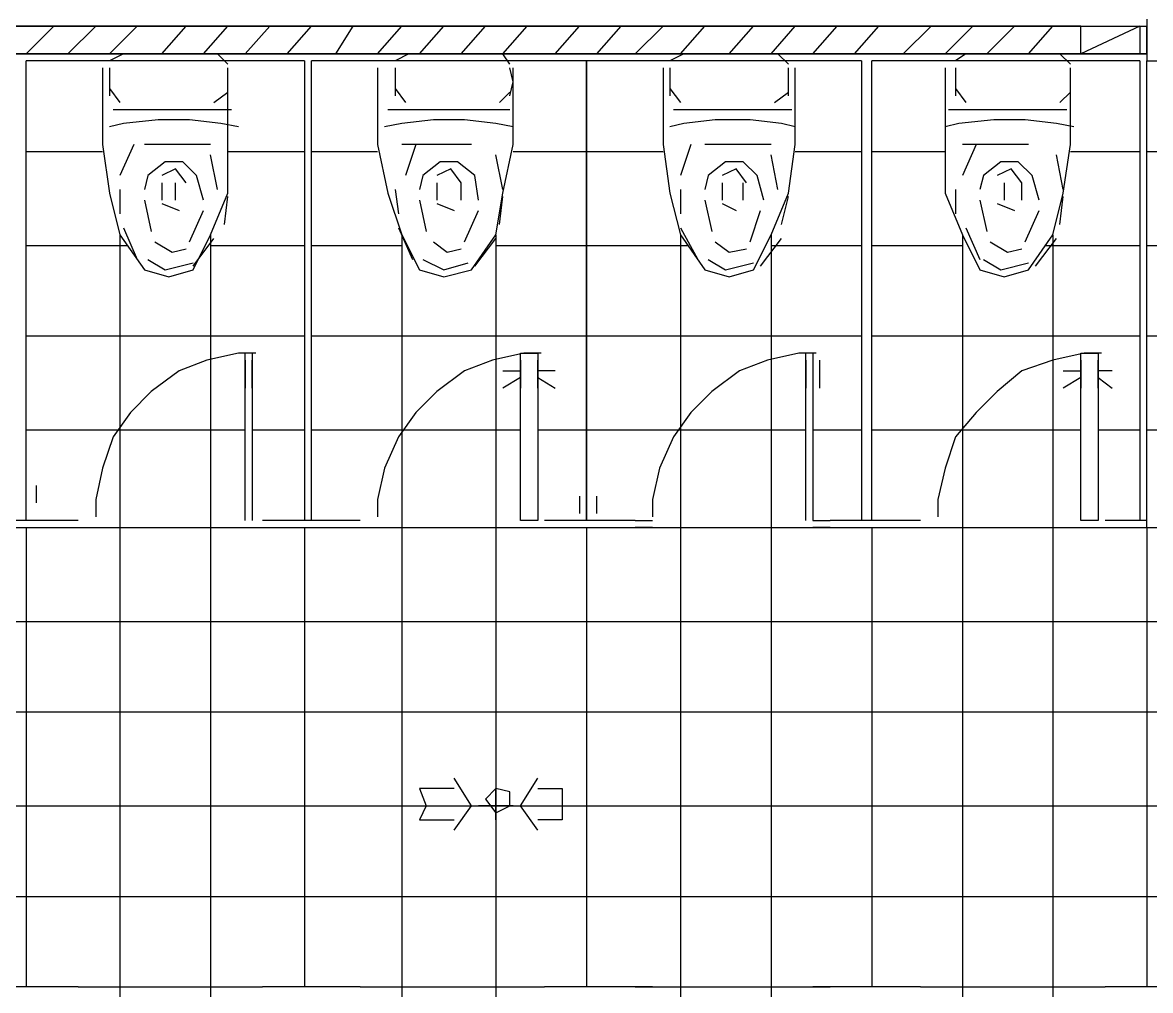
# Model space of a CAD drawing. Header units: millimetres. Extents: x 5 to 415, y 48 to 251.
# Drawn here: x 368.14 to 373.86, y 89.87 to 94.77 of the extents above; entities that cross this region are included whole.
import ezdxf

# ---------------------------------------------------------------- set-up
doc = ezdxf.new("R2010")
doc.units = ezdxf.units.MM
doc.layers.add('P', color=7, linetype='Continuous')

msp = doc.modelspace()

# ---------------------------------------------------------------- linework, layer by layer
at = {"layer": 'P'}
for points in [[(366.765, 94.756), (373.839, 94.756)], [(373.503, 94.756), (367.101, 94.756)], [(368.159, 94.615), (368.3, 94.756)], [(368.371, 94.615), (368.512, 94.756)], [(368.582, 94.615), (368.723, 94.756)], [(368.847, 94.615), (368.97, 94.756)], [(369.058, 94.615), (369.182, 94.756)], [(369.27, 94.615), (369.394, 94.756)], [(369.482, 94.615), (369.605, 94.756)], [(369.729, 94.615), (369.817, 94.756)], [(369.94, 94.615), (370.064, 94.756)], [(370.152, 94.615), (370.276, 94.756)], [(370.364, 94.615), (370.487, 94.756)], [(370.575, 94.615), (370.699, 94.756)], [(370.84, 94.615), (370.963, 94.756)], [(371.052, 94.615), (371.175, 94.756)], [(371.246, 94.615), (371.387, 94.756)], [(371.475, 94.615), (371.598, 94.756)], [(371.722, 94.615), (371.845, 94.756)], [(371.934, 94.615), (372.057, 94.756)], [(372.145, 94.615), (372.269, 94.756)], [(372.357, 94.615), (372.48, 94.756)], [(372.604, 94.615), (372.745, 94.756)], [(372.816, 94.615), (372.957, 94.756)], [(373.027, 94.615), (373.168, 94.756)], [(373.239, 94.615), (373.362, 94.756)], [(373.803, 94.756), (373.503, 94.615)], [(373.503, 94.615), (373.503, 94.756)], [(373.503, 94.756), (373.803, 94.756)], [(373.503, 94.615), (373.503, 94.756)], [(373.803, 94.756), (373.803, 94.615)], [(373.803, 94.756), (373.803, 94.615)], [(373.839, 94.791), (373.839, 94.58)], [(373.839, 94.615), (373.839, 94.756)], [(373.839, 94.615), (366.765, 94.615)], [(366.765, 94.615), (373.839, 94.615)], [(367.101, 94.615), (373.503, 94.615)], [(368.653, 94.615), (368.582, 94.58)], [(369.182, 94.562), (369.129, 94.615)], [(370.099, 94.615), (370.029, 94.58)], [(370.611, 94.562), (370.575, 94.615)], [(371.493, 94.615), (371.422, 94.58)], [(372.022, 94.562), (371.969, 94.615)], [(372.921, 94.615), (372.868, 94.58)], [(373.451, 94.562), (373.398, 94.615)], [(373.803, 94.615), (373.503, 94.615)], [(368.159, 92.251), (368.159, 94.58)], [(368.582, 94.58), (368.159, 94.58)], [(368.547, 94.544), (368.547, 94.156)], [(369.182, 94.58), (368.582, 94.58)], [(368.582, 94.544), (368.582, 94.474)], [(369.094, 94.58), (368.635, 94.58)], [(369.57, 94.58), (369.182, 94.58)], [(369.182, 94.156), (369.182, 94.544)], [(369.182, 94.474), (369.182, 94.544)], [(369.57, 94.58), (369.57, 92.251)], [(369.605, 92.251), (369.605, 94.58)], [(369.993, 94.58), (369.605, 94.58)], [(369.94, 94.544), (369.94, 94.156)], [(370.575, 94.58), (369.993, 94.58)], [(370.029, 94.544), (370.029, 94.474)], [(370.54, 94.58), (370.064, 94.58)], [(370.999, 94.58), (370.575, 94.58)], [(370.628, 94.474), (370.611, 94.544)], [(370.628, 94.156), (370.628, 94.544)], [(371.422, 94.58), (370.999, 94.58)], [(370.999, 94.58), (370.999, 92.251)], [(370.999, 92.251), (370.999, 94.58)], [(371.387, 94.544), (371.387, 94.156)], [(372.022, 94.58), (371.422, 94.58)], [(371.422, 94.544), (371.422, 94.474)], [(371.934, 94.58), (371.475, 94.58)], [(372.392, 94.58), (372.022, 94.58)], [(372.022, 94.474), (372.022, 94.544)], [(372.057, 94.156), (372.057, 94.544)], [(372.392, 94.58), (372.392, 92.251)], [(373.803, 94.58), (372.445, 94.58)], [(372.445, 92.251), (372.445, 94.58)], [(373.415, 94.58), (372.816, 94.58)], [(372.816, 94.544), (372.816, 94.156)], [(372.868, 94.544), (372.868, 94.474)], [(373.362, 94.58), (372.904, 94.58)], [(373.451, 94.156), (373.451, 94.544)], [(373.451, 94.474), (373.451, 94.544)], [(373.803, 94.58), (373.803, 92.251)], [(373.839, 94.58), (377.137, 94.58)], [(373.839, 92.216), (373.839, 94.58)], [(368.582, 94.474), (368.582, 94.403)], [(369.182, 94.403), (369.182, 94.474)], [(370.029, 94.474), (370.029, 94.403)], [(370.611, 94.403), (370.628, 94.474)], [(371.422, 94.474), (371.422, 94.403)], [(372.022, 94.403), (372.022, 94.474)], [(372.868, 94.474), (372.868, 94.403)], [(373.451, 94.403), (373.451, 94.474)], [(368.582, 94.439), (368.635, 94.368)], [(369.111, 94.368), (369.182, 94.421)], [(370.029, 94.439), (370.082, 94.368)], [(370.558, 94.368), (370.611, 94.421)], [(371.422, 94.439), (371.475, 94.368)], [(371.951, 94.368), (372.022, 94.421)], [(372.868, 94.439), (372.921, 94.368)], [(373.398, 94.368), (373.451, 94.421)], [(368.6, 94.333), (368.741, 94.333)], [(368.635, 94.333), (369.094, 94.333)], [(368.741, 94.333), (369.058, 94.333)], [(369.058, 94.333), (369.2, 94.333)], [(369.993, 94.333), (370.152, 94.333)], [(370.064, 94.333), (370.54, 94.333)], [(370.152, 94.333), (370.452, 94.333)], [(370.452, 94.333), (370.611, 94.333)], [(371.44, 94.333), (371.581, 94.333)], [(371.475, 94.333), (371.934, 94.333)], [(371.581, 94.333), (371.898, 94.333)], [(371.898, 94.333), (372.039, 94.333)], [(372.833, 94.333), (372.974, 94.333)], [(372.904, 94.333), (373.362, 94.333)], [(372.974, 94.333), (373.292, 94.333)], [(373.292, 94.333), (373.433, 94.333)], [(368.653, 94.262), (368.582, 94.245)], [(368.829, 94.28), (368.653, 94.262)], [(368.988, 94.28), (368.829, 94.28)], [(369.147, 94.262), (368.988, 94.28)], [(369.235, 94.245), (369.147, 94.262)], [(370.064, 94.262), (369.976, 94.245)], [(370.223, 94.28), (370.064, 94.262)], [(370.381, 94.28), (370.223, 94.28)], [(370.54, 94.262), (370.381, 94.28)], [(370.628, 94.245), (370.54, 94.262)], [(371.493, 94.262), (371.422, 94.245)], [(371.651, 94.28), (371.493, 94.262)], [(371.828, 94.28), (371.651, 94.28)], [(371.987, 94.262), (371.828, 94.28)], [(372.057, 94.245), (371.987, 94.262)], [(372.886, 94.262), (372.816, 94.245)], [(373.063, 94.28), (372.886, 94.262)], [(373.221, 94.28), (373.063, 94.28)], [(373.38, 94.262), (373.221, 94.28)], [(373.468, 94.245), (373.38, 94.262)], [(368.547, 94.156), (368.582, 93.909)], [(368.706, 94.156), (368.635, 93.998)], [(369.006, 94.156), (368.759, 94.156)], [(369.094, 94.156), (369.006, 94.156)], [(369.182, 93.909), (369.182, 94.156)], [(369.94, 94.156), (369.993, 93.909)], [(370.152, 94.156), (370.064, 94.156)], [(370.134, 94.156), (370.082, 93.998)], [(370.417, 94.156), (370.152, 94.156)], [(370.575, 93.909), (370.628, 94.156)], [(371.387, 94.156), (371.422, 93.909)], [(371.528, 94.156), (371.475, 93.998)], [(371.845, 94.156), (371.598, 94.156)], [(371.934, 94.156), (371.845, 94.156)], [(372.022, 93.909), (372.057, 94.156)], [(372.816, 94.156), (372.816, 93.909)], [(372.974, 94.156), (372.904, 93.998)], [(372.992, 94.156), (372.904, 94.156)], [(373.239, 94.156), (372.992, 94.156)], [(373.415, 93.909), (373.451, 94.156)], [(368.159, 94.121), (368.547, 94.121)], [(369.129, 93.927), (369.094, 94.103)], [(369.182, 94.121), (369.57, 94.121)], [(369.605, 94.121), (369.94, 94.121)], [(370.575, 93.927), (370.54, 94.103)], [(370.628, 94.121), (370.999, 94.121)], [(370.999, 94.121), (371.387, 94.121)], [(371.969, 93.927), (371.934, 94.103)], [(372.057, 94.121), (372.392, 94.121)], [(372.445, 94.121), (372.816, 94.121)], [(373.415, 93.927), (373.38, 94.103)], [(373.451, 94.121), (373.803, 94.121)], [(373.839, 94.121), (377.137, 94.121)], [(368.864, 94.068), (368.776, 93.998)], [(368.917, 94.033), (368.847, 93.998)], [(368.953, 94.068), (368.864, 94.068)], [(368.97, 93.962), (368.917, 94.033)], [(369.023, 93.998), (368.953, 94.068)], [(370.258, 94.068), (370.17, 93.998)], [(370.311, 94.033), (370.24, 93.998)], [(370.346, 94.068), (370.258, 94.068)], [(370.364, 93.962), (370.311, 94.033)], [(370.434, 93.998), (370.346, 94.068)], [(371.704, 94.068), (371.616, 93.998)], [(371.757, 94.033), (371.687, 93.998)], [(371.793, 94.068), (371.704, 94.068)], [(371.81, 93.962), (371.757, 94.033)], [(371.863, 93.998), (371.793, 94.068)], [(373.098, 94.068), (373.01, 93.998)], [(373.151, 94.033), (373.08, 93.998)], [(373.186, 94.068), (373.098, 94.068)], [(373.204, 93.962), (373.151, 94.033)], [(373.257, 93.998), (373.186, 94.068)], [(368.776, 93.998), (368.759, 93.927)], [(368.847, 93.962), (368.847, 93.874)], [(368.917, 93.874), (368.917, 93.962)], [(369.058, 93.874), (369.023, 93.998)], [(370.17, 93.998), (370.152, 93.927)], [(370.24, 93.962), (370.24, 93.874)], [(370.364, 93.874), (370.364, 93.962)], [(370.452, 93.874), (370.434, 93.998)], [(371.616, 93.998), (371.598, 93.927)], [(371.687, 93.962), (371.687, 93.874)], [(371.793, 93.874), (371.793, 93.962)], [(371.898, 93.874), (371.863, 93.998)], [(373.01, 93.998), (372.992, 93.927)], [(373.115, 93.962), (373.115, 93.874)], [(373.204, 93.874), (373.204, 93.962)], [(373.292, 93.874), (373.257, 93.998)], [(368.582, 93.909), (368.635, 93.698)], [(368.635, 93.927), (368.635, 93.804)], [(369.094, 93.698), (369.182, 93.909)], [(369.993, 93.909), (370.064, 93.698)], [(370.029, 93.927), (370.046, 93.804)], [(370.54, 93.698), (370.575, 93.909)], [(371.422, 93.909), (371.475, 93.698)], [(371.475, 93.927), (371.475, 93.804)], [(371.934, 93.698), (372.022, 93.909)], [(372.816, 93.909), (372.904, 93.698)], [(372.868, 93.927), (372.868, 93.804)], [(373.362, 93.698), (373.415, 93.909)], [(368.759, 93.874), (368.794, 93.715)], [(368.847, 93.857), (368.935, 93.821)], [(369.164, 93.751), (369.182, 93.892)], [(370.152, 93.874), (370.187, 93.715)], [(370.24, 93.857), (370.328, 93.821)], [(370.558, 93.751), (370.575, 93.892)], [(371.598, 93.874), (371.634, 93.715)], [(371.687, 93.857), (371.757, 93.821)], [(371.987, 93.751), (372.022, 93.892)], [(372.992, 93.874), (373.027, 93.715)], [(373.08, 93.857), (373.168, 93.821)], [(373.398, 93.751), (373.415, 93.892)], [(368.988, 93.663), (369.058, 93.821)], [(370.381, 93.663), (370.452, 93.821)], [(371.828, 93.663), (371.881, 93.821)], [(373.221, 93.663), (373.292, 93.821)], [(368.653, 93.733), (368.723, 93.574)], [(370.046, 93.733), (370.117, 93.574)], [(371.475, 93.733), (371.563, 93.574)], [(372.921, 93.733), (372.992, 93.574)], [(368.635, 93.698), (368.635, 88.406)], [(368.635, 93.698), (368.759, 93.521)], [(369.006, 93.521), (369.094, 93.698)], [(369.006, 93.539), (369.111, 93.68)], [(369.094, 93.698), (369.094, 88.406)], [(370.064, 93.698), (370.064, 88.406)], [(370.064, 93.698), (370.152, 93.521)], [(370.417, 93.521), (370.54, 93.698)], [(370.434, 93.539), (370.54, 93.68)], [(370.54, 93.698), (370.54, 88.406)], [(370.54, 93.698), (370.54, 88.406)], [(371.475, 93.698), (371.475, 88.406)], [(371.475, 93.698), (371.598, 93.521)], [(371.845, 93.521), (371.934, 93.698)], [(371.881, 93.539), (371.987, 93.68)], [(371.934, 93.698), (371.934, 88.406)], [(372.904, 93.698), (372.904, 88.406)], [(372.904, 93.698), (372.992, 93.521)], [(373.239, 93.521), (373.362, 93.698)], [(373.274, 93.539), (373.38, 93.68)], [(373.362, 93.698), (373.362, 88.406)], [(368.159, 93.645), (368.67, 93.645)], [(368.812, 93.663), (368.9, 93.61)], [(368.9, 93.61), (368.97, 93.627)], [(369.094, 93.645), (369.57, 93.645)], [(369.605, 93.645), (370.064, 93.645)], [(370.223, 93.663), (370.293, 93.61)], [(370.293, 93.61), (370.364, 93.627)], [(370.54, 93.645), (370.999, 93.645)], [(370.999, 93.645), (371.51, 93.645)], [(371.651, 93.663), (371.722, 93.61)], [(371.722, 93.61), (371.81, 93.627)], [(371.934, 93.645), (372.392, 93.645)], [(372.445, 93.645), (372.904, 93.645)], [(373.045, 93.663), (373.133, 93.61)], [(373.133, 93.61), (373.204, 93.627)], [(373.327, 93.645), (373.803, 93.645)], [(373.839, 93.645), (377.137, 93.645)], [(368.776, 93.574), (368.864, 93.521)], [(368.864, 93.521), (369.006, 93.557)], [(370.17, 93.574), (370.276, 93.521)], [(370.276, 93.521), (370.399, 93.557)], [(371.616, 93.574), (371.704, 93.521)], [(371.704, 93.521), (371.845, 93.557)], [(373.01, 93.574), (373.098, 93.521)], [(373.098, 93.521), (373.239, 93.557)], [(368.759, 93.521), (368.882, 93.486)], [(368.882, 93.486), (369.006, 93.521)], [(370.152, 93.521), (370.276, 93.486)], [(370.276, 93.486), (370.417, 93.521)], [(371.598, 93.521), (371.722, 93.486)], [(371.722, 93.486), (371.845, 93.521)], [(372.992, 93.521), (373.115, 93.486)], [(373.115, 93.486), (373.239, 93.521)], [(368.159, 93.186), (369.57, 93.186)], [(369.605, 93.186), (370.54, 93.186)], [(370.54, 93.186), (370.999, 93.186)], [(370.999, 93.186), (372.392, 93.186)], [(372.445, 93.186), (373.803, 93.186)], [(373.839, 93.186), (377.137, 93.186)], [(369.235, 93.098), (369.076, 93.063)], [(369.323, 93.098), (369.235, 93.098)], [(369.27, 92.251), (369.27, 93.098)], [(369.27, 92.251), (369.27, 93.098)], [(369.305, 93.098), (369.305, 92.251)], [(369.305, 93.098), (369.305, 92.251)], [(370.681, 93.098), (370.523, 93.063)], [(370.664, 92.251), (370.664, 93.098)], [(370.664, 93.098), (370.752, 93.098)], [(370.664, 92.251), (370.664, 93.098)], [(370.664, 93.098), (370.752, 93.098)], [(370.769, 93.098), (370.681, 93.098)], [(370.752, 93.098), (370.752, 92.251)], [(370.752, 93.098), (370.752, 92.251)], [(372.075, 93.098), (371.916, 93.063)], [(372.163, 93.098), (372.075, 93.098)], [(372.11, 92.251), (372.11, 93.098)], [(372.11, 92.251), (372.11, 93.098)], [(372.145, 93.098), (372.145, 92.251)], [(372.145, 93.098), (372.145, 92.251)], [(373.521, 93.098), (373.362, 93.063)], [(373.503, 92.251), (373.503, 93.098)], [(373.503, 93.098), (373.592, 93.098)], [(373.503, 92.251), (373.503, 93.098)], [(373.503, 93.098), (373.592, 93.098)], [(373.609, 93.098), (373.521, 93.098)], [(373.592, 93.098), (373.592, 92.251)], [(373.592, 93.098), (373.592, 92.251)], [(369.076, 93.063), (368.935, 93.01)], [(369.27, 92.922), (369.27, 93.063)], [(369.27, 93.063), (369.27, 92.922)], [(369.305, 92.922), (369.305, 93.063)], [(369.305, 93.063), (369.305, 92.922)], [(370.523, 93.063), (370.381, 93.01)], [(370.664, 92.922), (370.664, 93.063)], [(370.664, 93.063), (370.664, 92.922)], [(370.752, 92.922), (370.752, 93.063)], [(370.752, 93.063), (370.752, 92.922)], [(371.916, 93.063), (371.775, 93.01)], [(372.11, 92.922), (372.11, 93.063)], [(372.11, 93.063), (372.11, 92.922)], [(372.145, 93.063), (372.145, 92.922)], [(372.181, 92.922), (372.181, 93.063)], [(373.362, 93.063), (373.204, 93.01)], [(373.503, 92.922), (373.503, 93.063)], [(373.503, 93.063), (373.503, 92.922)], [(373.592, 92.922), (373.592, 93.063)], [(373.592, 93.063), (373.592, 92.922)], [(368.935, 93.01), (368.794, 92.904)], [(370.381, 93.01), (370.24, 92.904)], [(370.575, 93.01), (370.664, 93.01)], [(370.84, 93.01), (370.752, 93.01)], [(371.775, 93.01), (371.634, 92.904)], [(373.204, 93.01), (373.08, 92.904)], [(373.415, 93.01), (373.503, 93.01)], [(373.662, 93.01), (373.592, 93.01)], [(370.664, 92.975), (370.575, 92.922)], [(370.752, 92.975), (370.84, 92.922)], [(373.503, 92.975), (373.415, 92.922)], [(373.592, 92.975), (373.662, 92.922)], [(368.794, 92.904), (368.688, 92.798)], [(370.24, 92.904), (370.134, 92.798)], [(371.634, 92.904), (371.528, 92.798)], [(373.08, 92.904), (372.974, 92.798)], [(368.688, 92.798), (368.6, 92.675)], [(370.134, 92.798), (370.046, 92.675)], [(371.528, 92.798), (371.44, 92.675)], [(372.974, 92.798), (372.868, 92.675)], [(368.159, 92.71), (369.27, 92.71)], [(369.305, 92.71), (369.57, 92.71)], [(369.605, 92.71), (370.54, 92.71)], [(370.54, 92.71), (370.664, 92.71)], [(370.752, 92.71), (370.999, 92.71)], [(370.999, 92.71), (372.11, 92.71)], [(372.145, 92.71), (372.392, 92.71)], [(372.445, 92.71), (373.503, 92.71)], [(373.592, 92.71), (373.803, 92.71)], [(373.839, 92.71), (377.137, 92.71)], [(368.6, 92.675), (368.547, 92.516)], [(370.046, 92.675), (369.976, 92.516)], [(371.44, 92.675), (371.369, 92.516)], [(372.868, 92.675), (372.816, 92.516)], [(368.547, 92.516), (368.512, 92.357)], [(369.976, 92.516), (369.94, 92.357)], [(371.369, 92.516), (371.334, 92.357)], [(372.816, 92.516), (372.78, 92.357)], [(368.212, 92.34), (368.212, 92.428)], [(368.512, 92.357), (368.512, 92.269)], [(369.94, 92.357), (369.94, 92.269)], [(370.963, 92.375), (370.963, 92.287)], [(371.052, 92.287), (371.052, 92.375)], [(371.334, 92.357), (371.334, 92.269)], [(372.78, 92.357), (372.78, 92.269)], [(368.423, 92.251), (367.947, 92.251)], [(369.852, 92.251), (369.358, 92.251)], [(370.752, 92.251), (370.664, 92.251)], [(370.752, 92.251), (370.664, 92.251)], [(371.246, 92.251), (370.787, 92.251)], [(370.911, 92.251), (370.84, 92.251)], [(371.246, 92.251), (371.334, 92.251)], [(372.145, 92.251), (372.233, 92.251)], [(372.692, 92.251), (372.233, 92.251)], [(372.357, 92.251), (372.269, 92.251)], [(373.592, 92.251), (373.503, 92.251)], [(373.592, 92.251), (373.503, 92.251)], [(373.839, 92.251), (373.627, 92.251)], [(367.947, 92.216), (368.423, 92.216)], [(368.159, 92.216), (368.159, 89.888)], [(368.423, 92.216), (369.358, 92.216)], [(369.358, 92.216), (369.852, 92.216)], [(369.57, 92.216), (369.57, 89.888)], [(369.852, 92.216), (370.54, 92.216)], [(370.54, 92.216), (370.787, 92.216)], [(370.787, 92.216), (371.246, 92.216)], [(370.84, 92.216), (370.911, 92.216)], [(370.999, 92.216), (370.999, 89.888)], [(371.246, 92.216), (372.233, 92.216)], [(371.334, 92.216), (371.246, 92.216)], [(372.233, 92.216), (372.145, 92.216)], [(372.233, 92.216), (372.692, 92.216)], [(372.269, 92.216), (372.357, 92.216)], [(372.445, 92.216), (372.445, 89.888)], [(372.692, 92.216), (373.627, 92.216)], [(373.627, 92.216), (373.839, 92.216)], [(373.839, 92.216), (373.839, 89.888)], [(373.839, 92.216), (377.137, 92.216)], [(363.89, 91.74), (370.54, 91.74)], [(370.54, 91.74), (377.137, 91.74)], [(363.89, 91.281), (370.54, 91.281)], [(370.54, 91.281), (377.137, 91.281)], [(370.417, 90.805), (370.328, 90.946)], [(370.664, 90.805), (370.752, 90.946)], [(370.152, 90.893), (370.187, 90.805)], [(370.328, 90.893), (370.152, 90.893)], [(370.54, 90.893), (370.487, 90.84)], [(370.54, 90.893), (370.487, 90.84)], [(370.54, 90.734), (370.54, 90.893)], [(370.611, 90.876), (370.54, 90.893)], [(370.611, 90.876), (370.54, 90.893)], [(370.611, 90.805), (370.611, 90.876)], [(370.611, 90.805), (370.611, 90.876)], [(370.752, 90.893), (370.875, 90.893)], [(370.875, 90.893), (370.875, 90.805)], [(370.487, 90.84), (370.54, 90.77)], [(370.487, 90.84), (370.54, 90.77)], [(363.89, 90.805), (370.54, 90.805)], [(370.187, 90.805), (370.152, 90.734)], [(370.328, 90.682), (370.417, 90.805)], [(370.628, 90.805), (370.452, 90.805)], [(370.54, 90.805), (377.137, 90.805)], [(370.54, 90.77), (370.611, 90.805)], [(370.54, 90.77), (370.611, 90.805)], [(370.752, 90.682), (370.664, 90.805)], [(370.875, 90.805), (370.875, 90.734)], [(370.152, 90.734), (370.328, 90.734)], [(370.875, 90.734), (370.752, 90.734)], [(363.89, 90.346), (370.54, 90.346)], [(370.54, 90.346), (376.837, 90.346)], [(368.423, 89.888), (367.947, 89.888)], [(368.335, 89.888), (368.247, 89.888)], [(368.423, 89.888), (369.358, 89.888)], [(369.852, 89.888), (369.358, 89.888)], [(369.782, 89.888), (369.693, 89.888)], [(369.852, 89.888), (370.54, 89.888)], [(370.54, 89.888), (370.787, 89.888)], [(371.246, 89.888), (370.787, 89.888)], [(371.246, 89.888), (372.233, 89.888)], [(371.334, 89.888), (371.246, 89.888)], [(372.233, 89.888), (372.145, 89.888)], [(372.692, 89.888), (372.233, 89.888)], [(372.604, 89.888), (372.533, 89.888)], [(372.692, 89.888), (373.627, 89.888)], [(374.174, 89.888), (373.627, 89.888)]]:
    msp.add_lwpolyline(points, dxfattribs=at)

doc.saveas('drawing.dxf')
